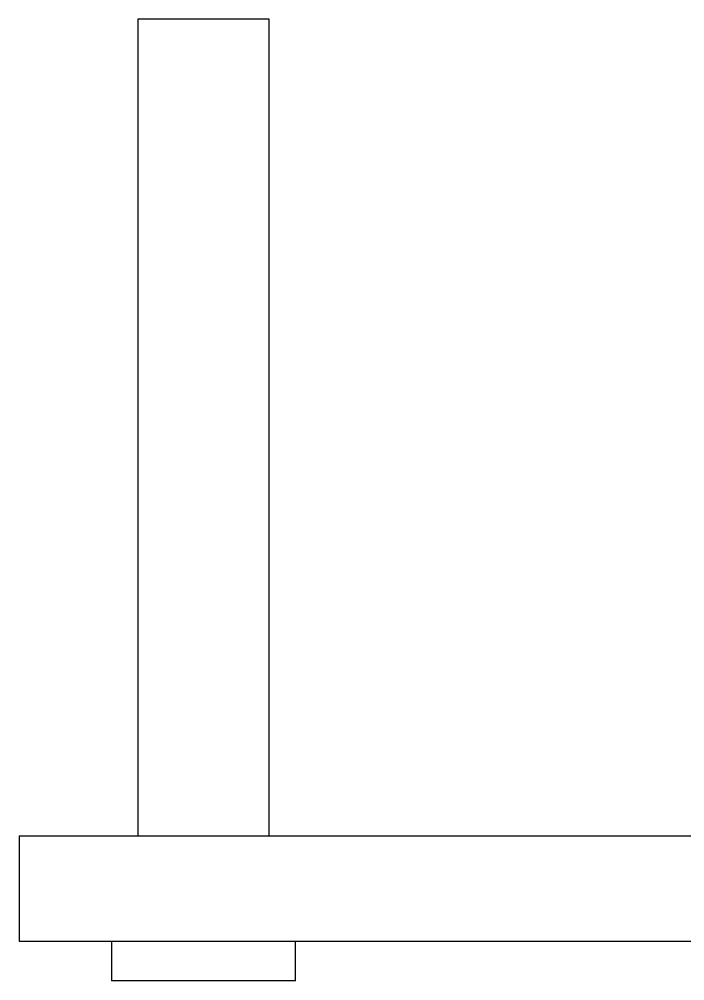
# Model space of a CAD drawing. Header units: millimetres. Extents: x -2174 to -916, y -1210 to 162.
# Drawn here: x -1956.35 to -1931.07, y -449.8 to -413.3 of the extents above; entities that cross this region are included whole.
import ezdxf

# ---------------------------------------------------------------- set-up
doc = ezdxf.new("R2010")
doc.units = ezdxf.units.MM
doc.header["$LTSCALE"] = 10
doc.layers.add('HALFEN', color=2, linetype='Continuous')

msp = doc.modelspace()

# ---------------------------------------------------------------- linework, layer by layer
at = {"layer": 'HALFEN'}
for p, q in [((-1951.847, -413.303), (-1951.847, -444.303)), ((-1946.847, -413.303), (-1951.847, -413.303)), ((-1946.847, -444.303), (-1946.847, -413.303)), ((-1956.347, -444.303), (-1928.347, -444.303)), ((-1956.347, -444.303), (-1956.347, -448.303)), ((-1956.347, -448.303), (-1928.347, -448.303)), ((-1952.847, -448.303), (-1952.847, -449.803)), ((-1945.847, -449.803), (-1945.847, -448.303)), ((-1945.847, -449.803), (-1952.847, -449.803))]:
    msp.add_line(p, q, dxfattribs=at)

doc.saveas('drawing.dxf')
